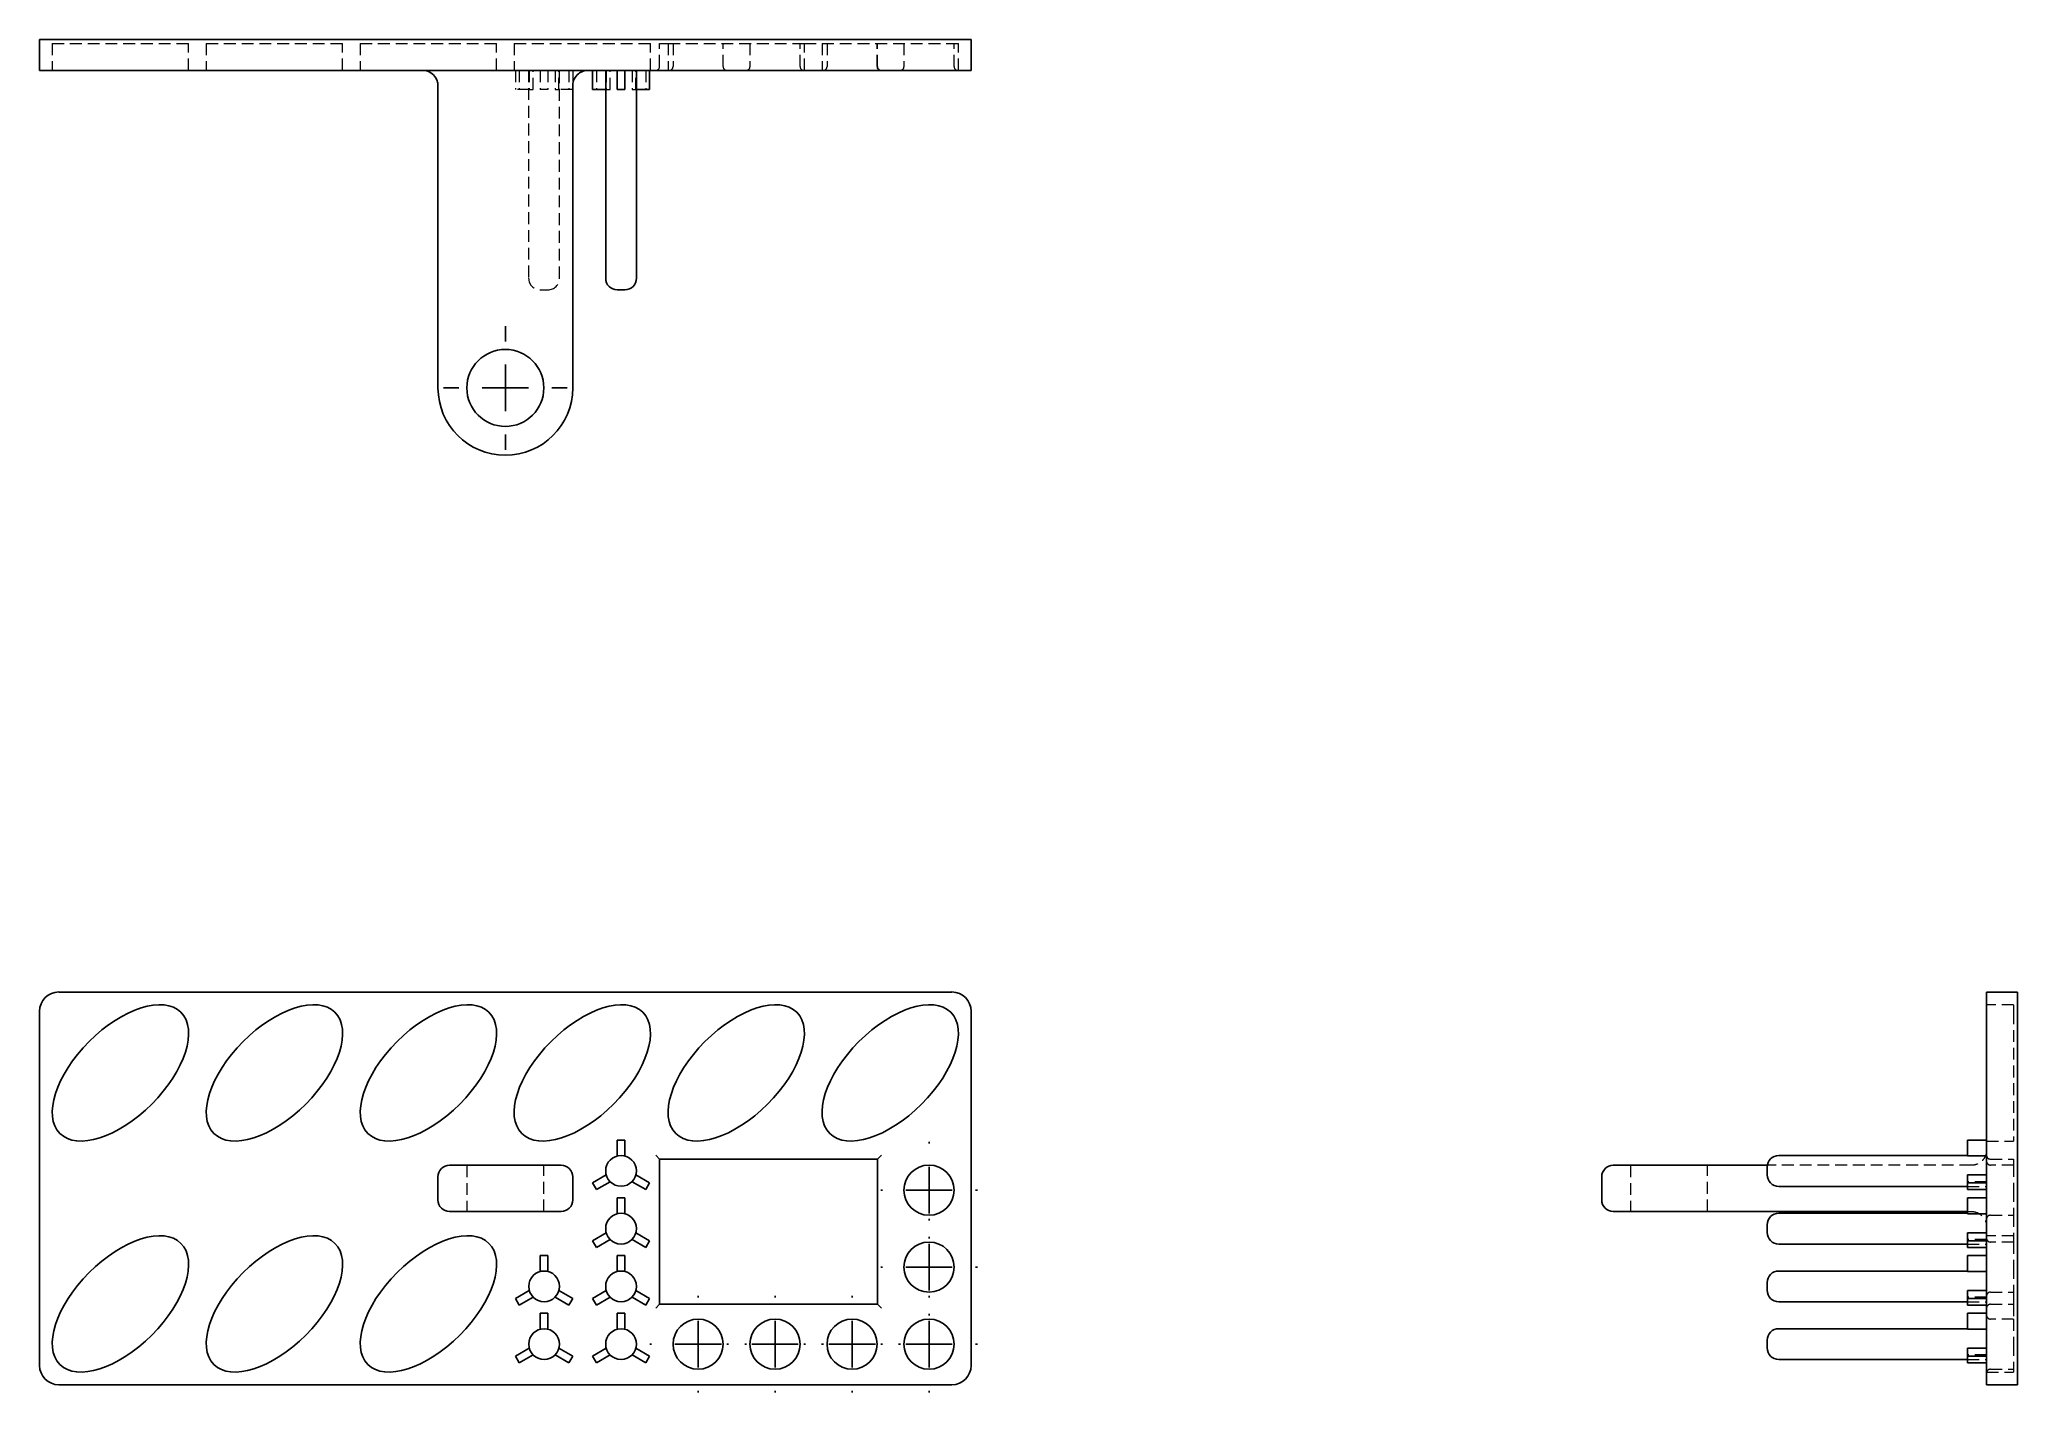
# Model space of a CAD drawing. Header units: millimetres. Extents: x 33 to 245, y 35 to 180.
import ezdxf

# ---------------------------------------------------------------- set-up
doc = ezdxf.new("R2010")
doc.units = ezdxf.units.MM
doc.linetypes.add('HIDDEN', pattern=[1.905, 1.27, -0.635])
doc.layers.add('10', color=7, linetype='Continuous')

# ---------------------------------------------------------------- blocks, each defined once
blk = doc.blocks.new('SW_CENTERMARKSYMBOL_0')
at = {"layer": '10', "color": 0}
for p, q in [((0, 5), (0, 5.19)), ((0, 0), (0, 2.5)), ((-5, 0), (-5.19, 0)), ((0, 0), (-2.5, 0)), ((0, 0), (0, -2.5)), ((0, 0), (2.5, 0)), ((5, 0), (5.19, 0)), ((0, -5), (0, -5.19))]:
    blk.add_line(p, q, dxfattribs=at)
blk = doc.blocks.new('SW_CENTERMARKSYMBOL_1')
at = {"layer": '10', "color": 0}
for p, q in [((0, 5), (0, 5.19)), ((0, 0), (0, 2.5)), ((-5, 0), (-5.19, 0)), ((0, 0), (-2.5, 0)), ((0, 0), (0, -2.5)), ((0, 0), (2.5, 0)), ((5, 0), (5.19, 0)), ((0, -5), (0, -5.19))]:
    blk.add_line(p, q, dxfattribs=at)
blk = doc.blocks.new('SW_CENTERMARKSYMBOL_2')
at = {"layer": '10', "color": 0}
for p, q in [((0, 5), (0, 5.19)), ((0, 0), (0, 2.5)), ((-5, 0), (-5.19, 0)), ((0, 0), (-2.5, 0)), ((0, 0), (0, -2.5)), ((0, 0), (2.5, 0)), ((5, 0), (5.19, 0)), ((0, -5), (0, -5.19))]:
    blk.add_line(p, q, dxfattribs=at)
blk = doc.blocks.new('SW_CENTERMARKSYMBOL_3')
at = {"layer": '10', "color": 0}
for p, q in [((0, 5), (0, 5.19)), ((0, 0), (0, 2.5)), ((-5, 0), (-5.19, 0)), ((0, 0), (-2.5, 0)), ((0, 0), (0, -2.5)), ((0, 0), (2.5, 0)), ((5, 0), (5.19, 0)), ((0, -5), (0, -5.19))]:
    blk.add_line(p, q, dxfattribs=at)
blk = doc.blocks.new('SW_CENTERMARKSYMBOL_4')
at = {"layer": '10', "color": 0}
for p, q in [((0, 5), (0, 5.19)), ((0, 0), (0, 2.5)), ((-5, 0), (-5.19, 0)), ((0, 0), (-2.5, 0)), ((0, 0), (0, -2.5)), ((0, 0), (2.5, 0)), ((5, 0), (5.19, 0)), ((0, -5), (0, -5.19))]:
    blk.add_line(p, q, dxfattribs=at)
blk = doc.blocks.new('SW_CENTERMARKSYMBOL_5')
at = {"layer": '10', "color": 0}
for p, q in [((0, 5), (0, 5.19)), ((0, 0), (0, 2.5)), ((-5, 0), (-5.19, 0)), ((0, 0), (-2.5, 0)), ((0, 0), (0, -2.5)), ((0, 0), (2.5, 0)), ((5, 0), (5.19, 0)), ((0, -5), (0, -5.19))]:
    blk.add_line(p, q, dxfattribs=at)
blk = doc.blocks.new('SW_CENTERMARKSYMBOL_6')
at = {"layer": '10', "color": 0}
for p, q in [((0, 5), (0, 6.63)), ((0, 0), (0, 2.5)), ((-5, 0), (-6.63, 0)), ((0, 0), (-2.5, 0)), ((0, 0), (0, -2.5)), ((0, 0), (2.5, 0)), ((5, 0), (6.63, 0)), ((0, -5), (0, -6.63))]:
    blk.add_line(p, q, dxfattribs=at)

msp = doc.modelspace()

# ---------------------------------------------------------------- linework, layer by layer
at = {"color": 7, "linetype": 'Continuous', "lineweight": 25}
for p, q in [((33, 180.31), (33, 177.01)), ((35.07, 180.31), (33, 180.31)), ((35.07, 180.31), (130.93, 180.31)), ((133, 180.31), (130.93, 180.31)), ((133, 177.01), (133, 180.31)), ((33, 177.01), (35.07, 177.01)), ((130.93, 177.01), (35.07, 177.01)), ((92.35, 177.01), (92.35, 174.94)), ((93.77, 177.01), (93.77, 154.69)), ((95.01, 177.01), (95.01, 174.94)), ((95.84, 177.01), (95.84, 174.94)), ((97.07, 154.69), (97.07, 177.01)), ((98.49, 177.01), (98.49, 174.94)), ((130.93, 177.01), (133, 177.01)), ((75.77, 175.36), (75.77, 142.92)), ((90.23, 142.92), (90.23, 175.36)), ((93.77, 174.94), (92.35, 174.94)), ((95.84, 174.94), (95.01, 174.94)), ((98.49, 174.94), (97.07, 174.94)), ((95.01, 153.45), (95.84, 153.45)), ((130.93, 78.07), (35.07, 78.07)), ((242.01, 78.07), (242.01, 76.01)), ((245.31, 78.07), (242.01, 78.07)), ((245.31, 76.01), (245.31, 78.07)), ((33, 76.01), (33, 37.99)), ((133, 76.01), (133, 37.99)), ((242.01, 76.01), (242.01, 37.99)), ((245.31, 76.01), (245.31, 37.99)), ((95.01, 62.18), (95.01, 60.48)), ((95.84, 62.18), (95.01, 62.18)), ((95.84, 60.48), (95.84, 62.18)), ((239.94, 60.48), (239.94, 62.18)), ((242.01, 62.18), (239.94, 62.18)), ((88.99, 59.48), (77.01, 59.48)), ((99.14, 60.55), (99.55, 60.14)), ((99.55, 60.14), (122.95, 60.14)), ((99.55, 44.56), (99.55, 60.14)), ((123.36, 60.55), (122.95, 60.14)), ((122.95, 60.14), (122.95, 44.56)), ((207.92, 59.48), (201.93, 59.48)), ((218.47, 59.48), (207.92, 59.48)), ((239.94, 60.53), (219.69, 60.53)), ((242.01, 60.48), (239.94, 60.48)), ((75.77, 58.24), (75.77, 55.76)), ((90.23, 55.76), (90.23, 58.24)), ((93.83, 58.44), (92.35, 57.58)), ((92.35, 57.58), (92.77, 56.87)), ((92.77, 56.87), (94.24, 57.72)), ((96.6, 57.72), (98.08, 56.87)), ((98.49, 57.58), (97.01, 58.44)), ((98.08, 56.87), (98.49, 57.58)), ((200.69, 58.24), (200.69, 55.76)), ((218.45, 59.29), (218.45, 58.88)), ((218.45, 58.88), (218.45, 58.46)), ((239.94, 57.58), (239.94, 58.44)), ((239.94, 58.44), (242.01, 58.44)), ((242.01, 57.58), (239.94, 57.58)), ((239.94, 56.87), (239.94, 57.58)), ((95.01, 55.99), (95.01, 54.28)), ((95.84, 55.99), (95.01, 55.99)), ((95.84, 54.28), (95.84, 55.99)), ((219.69, 57.22), (239.94, 57.22)), ((242.01, 56.87), (239.94, 56.87)), ((239.94, 54.28), (239.94, 55.99)), ((242.01, 55.99), (239.94, 55.99)), ((77.01, 54.52), (88.99, 54.52)), ((201.93, 54.52), (207.92, 54.52)), ((207.92, 54.52), (239.94, 54.52)), ((218.45, 53.09), (218.45, 52.68)), ((239.94, 54.33), (219.69, 54.33)), ((242.01, 54.28), (239.94, 54.28)), ((93.83, 52.24), (92.35, 51.38)), ((92.35, 51.38), (92.77, 50.67)), ((92.77, 50.67), (94.24, 51.52)), ((96.6, 51.52), (98.08, 50.67)), ((98.49, 51.38), (97.01, 52.24)), ((98.08, 50.67), (98.49, 51.38)), ((218.45, 52.68), (218.45, 52.27)), ((219.69, 51.03), (239.94, 51.03)), ((239.94, 51.38), (239.94, 52.24)), ((239.94, 52.24), (242.01, 52.24)), ((242.01, 51.38), (239.94, 51.38)), ((239.94, 50.67), (239.94, 51.38)), ((87.57, 49.79), (86.74, 49.79)), ((86.74, 49.79), (86.74, 48.08)), ((87.57, 48.08), (87.57, 49.79)), ((95.84, 49.79), (95.01, 49.79)), ((95.01, 49.79), (95.01, 48.08)), ((95.84, 48.08), (95.84, 49.79)), ((242.01, 50.67), (239.94, 50.67)), ((239.94, 48.08), (239.94, 49.79)), ((242.01, 49.79), (239.94, 49.79)), ((218.45, 46.89), (218.45, 46.48)), ((239.94, 48.13), (219.69, 48.13)), ((242.01, 48.08), (239.94, 48.08)), ((85.56, 46.04), (84.09, 45.19)), ((84.09, 45.19), (84.5, 44.47)), ((84.5, 44.47), (85.98, 45.32)), ((88.34, 45.32), (89.81, 44.47)), ((90.23, 45.19), (88.75, 46.04)), ((89.81, 44.47), (90.23, 45.19)), ((93.83, 46.04), (92.35, 45.19)), ((92.35, 45.19), (92.77, 44.47)), ((92.77, 44.47), (94.24, 45.32)), ((96.6, 45.32), (98.08, 44.47)), ((98.49, 45.19), (97.01, 46.04)), ((98.08, 44.47), (98.49, 45.19)), ((218.45, 46.48), (218.45, 46.07)), ((219.69, 44.83), (239.94, 44.83)), ((239.94, 45.19), (239.94, 46.04)), ((239.94, 46.04), (242.01, 46.04)), ((242.01, 45.19), (239.94, 45.19)), ((239.94, 44.47), (239.94, 45.19)), ((86.74, 43.59), (86.74, 41.88)), ((87.57, 43.59), (86.74, 43.59)), ((87.57, 41.88), (87.57, 43.59)), ((95.01, 43.59), (95.01, 41.88)), ((95.84, 43.59), (95.01, 43.59)), ((95.84, 41.88), (95.84, 43.59)), ((99.14, 44.15), (99.55, 44.56)), ((122.95, 44.56), (99.55, 44.56)), ((122.95, 44.56), (123.36, 44.15)), ((242.01, 44.47), (239.94, 44.47)), ((239.94, 41.88), (239.94, 43.59)), ((242.01, 43.59), (239.94, 43.59)), ((218.45, 40.7), (218.45, 40.28)), ((239.94, 41.94), (219.69, 41.94)), ((242.01, 41.88), (239.94, 41.88)), ((85.56, 39.84), (84.09, 38.99)), ((84.09, 38.99), (84.5, 38.27)), ((84.5, 38.27), (85.98, 39.12)), ((88.34, 39.12), (89.81, 38.27)), ((90.23, 38.99), (88.75, 39.84)), ((89.81, 38.27), (90.23, 38.99)), ((93.83, 39.84), (92.35, 38.99)), ((92.35, 38.99), (92.77, 38.27)), ((92.77, 38.27), (94.24, 39.12)), ((96.6, 39.12), (98.08, 38.27)), ((98.49, 38.99), (97.01, 39.84)), ((98.08, 38.27), (98.49, 38.99)), ((218.45, 40.28), (218.45, 39.87)), ((219.69, 38.63), (239.94, 38.63)), ((239.94, 38.99), (239.94, 39.84)), ((239.94, 39.84), (242.01, 39.84)), ((242.01, 38.99), (239.94, 38.99)), ((239.94, 38.27), (239.94, 38.99)), ((242.01, 38.27), (239.94, 38.27)), ((242.01, 37.99), (242.01, 35.93)), ((245.31, 35.93), (245.31, 37.99)), ((35.07, 35.93), (130.93, 35.93)), ((242.01, 35.93), (245.31, 35.93))]:
    msp.add_line(p, q, dxfattribs=at)
at = {"color": 7, "linetype": 'HIDDEN', "lineweight": 18}
for p, q in [((34.36, 179.9), (48.18, 179.9)), ((34.36, 179.9), (34.36, 177.01)), ((48.18, 179.9), (49, 179.9)), ((49, 177.01), (49, 179.9)), ((50.89, 179.9), (64.71, 179.9)), ((50.89, 179.9), (50.89, 177.01)), ((64.71, 179.9), (65.52, 179.9)), ((65.52, 177.01), (65.52, 179.9)), ((67.42, 179.9), (81.24, 179.9)), ((67.42, 179.9), (67.42, 177.01)), ((81.24, 179.9), (82.05, 179.9)), ((82.05, 177.01), (82.05, 179.9)), ((83.95, 179.9), (97.77, 179.9)), ((83.95, 179.9), (83.95, 177.01)), ((97.77, 179.9), (98.58, 179.9)), ((98.58, 177.01), (98.58, 179.9)), ((99.55, 177.42), (99.55, 179.9)), ((99.55, 179.9), (100.48, 179.9)), ((100.48, 179.9), (114.29, 179.9)), ((100.48, 179.9), (100.48, 177.01)), ((101, 179.9), (101, 177.42)), ((106.37, 177.42), (106.37, 179.9)), ((109.26, 179.9), (109.26, 177.42)), ((114.29, 179.9), (115.11, 179.9)), ((114.64, 177.42), (114.64, 179.9)), ((115.11, 179.9), (117, 179.9)), ((115.11, 177.01), (115.11, 179.9)), ((117, 179.9), (130.82, 179.9)), ((117, 179.9), (117, 177.01)), ((117.53, 179.9), (117.53, 177.42)), ((122.9, 177.42), (122.9, 179.9)), ((122.95, 177.42), (122.95, 179.9)), ((125.79, 179.9), (125.79, 177.42)), ((130.82, 179.9), (131.64, 179.9)), ((131.17, 177.42), (131.17, 179.9)), ((131.64, 177.01), (131.64, 179.9)), ((84.09, 177.01), (84.09, 174.94)), ((84.5, 177.01), (84.5, 174.94)), ((85.5, 177.01), (85.5, 154.69)), ((85.56, 177.01), (85.56, 174.94)), ((85.98, 174.94), (85.98, 177.01)), ((86.74, 177.01), (86.74, 174.94)), ((87.57, 177.01), (87.57, 174.94)), ((88.34, 177.01), (88.34, 174.94)), ((88.75, 174.94), (88.75, 177.01)), ((88.81, 154.69), (88.81, 177.01)), ((89.81, 177.01), (89.81, 174.94)), ((90.23, 177.01), (90.23, 174.94)), ((92.77, 177.01), (92.77, 174.94)), ((93.83, 177.01), (93.83, 174.94)), ((94.24, 174.94), (94.24, 177.01)), ((96.6, 177.01), (96.6, 174.94)), ((97.01, 174.94), (97.01, 177.01)), ((98.08, 177.01), (98.08, 174.94)), ((85.56, 174.94), (84.09, 174.94)), ((85.56, 174.94), (85.98, 174.94)), ((87.57, 174.94), (86.74, 174.94)), ((88.34, 174.94), (88.75, 174.94)), ((90.23, 174.94), (88.75, 174.94)), ((93.83, 174.94), (93.77, 174.94)), ((93.83, 174.94), (94.24, 174.94)), ((96.6, 174.94), (97.01, 174.94)), ((97.07, 174.94), (97.01, 174.94)), ((86.74, 153.45), (87.57, 153.45)), ((244.9, 76.71), (242.01, 76.71)), ((244.9, 76.71), (244.9, 75.9)), ((244.9, 75.9), (244.9, 62.08)), ((242.01, 62.08), (244.9, 62.08)), ((78.87, 59.48), (78.87, 54.52)), ((87.13, 54.52), (87.13, 59.48)), ((203.79, 59.48), (203.79, 54.52)), ((212.05, 54.52), (212.05, 59.48)), ((240.36, 59.48), (218.47, 59.48)), ((242.42, 60.14), (244.9, 60.14)), ((244.9, 59.5), (242.42, 59.5)), ((244.9, 60.14), (244.9, 59.5)), ((244.9, 59.5), (244.9, 56.81)), ((242.01, 57.72), (239.94, 57.72)), ((239.94, 57.22), (242.01, 57.22)), ((244.9, 56.81), (244.9, 54.13)), ((239.94, 54.52), (240.36, 54.52)), ((242.42, 54.13), (244.9, 54.13)), ((244.9, 54.13), (244.9, 51.23)), ((242.01, 51.52), (239.94, 51.52)), ((239.94, 51.03), (242.01, 51.03)), ((244.9, 51.92), (242.01, 51.92)), ((244.9, 51.23), (242.42, 51.23)), ((244.9, 51.23), (244.9, 48.55)), ((244.9, 48.55), (244.9, 45.86)), ((242.01, 45.32), (239.94, 45.32)), ((239.94, 44.83), (242.01, 44.83)), ((242.42, 45.86), (244.9, 45.86)), ((244.9, 45.86), (244.9, 44.56)), ((242.42, 44.56), (244.9, 44.56)), ((244.9, 42.97), (242.42, 42.97)), ((244.9, 44.56), (244.9, 42.97)), ((244.9, 42.97), (244.9, 40.28)), ((242.01, 39.12), (239.94, 39.12)), ((239.94, 38.63), (242.01, 38.63)), ((244.9, 40.28), (244.9, 37.6)), ((242.01, 37.29), (244.9, 37.29)), ((242.42, 37.6), (244.9, 37.6)), ((244.9, 37.6), (244.9, 37.29))]:
    msp.add_line(p, q, dxfattribs=at)
at = {"color": 7, "linetype": 'Continuous', "lineweight": 25}
for centre, radius in [((83, 142.92), 4.13), ((95.42, 58.88), 1.65), ((128.48, 56.81), 2.69), ((95.42, 52.68), 1.65), ((128.48, 48.55), 2.69), ((87.16, 46.48), 1.65), ((95.42, 46.48), 1.65), ((103.69, 40.28), 2.69), ((111.95, 40.28), 2.69), ((120.22, 40.28), 2.69), ((128.48, 40.28), 2.69), ((87.16, 40.28), 1.65), ((95.42, 40.28), 1.65)]:
    msp.add_circle(centre, radius, dxfattribs=at)
at = {"color": 7, "linetype": 'HIDDEN', "lineweight": 18}
for centre, radius, start, end in [((99.14, 177.42), 0.413, 270, 0), ((100.59, 177.42), 0.413, 270, 0), ((106.79, 177.42), 0.413, 180, 270), ((108.85, 177.42), 0.413, 270, 0), ((115.05, 177.42), 0.413, 180, 270), ((117.12, 177.42), 0.413, 270, 0), ((123.31, 177.42), 0.413, 180, 270), ((123.36, 177.42), 0.413, 180, 270), ((125.38, 177.42), 0.413, 270, 0), ((131.58, 177.42), 0.413, 180, 270), ((86.74, 154.69), 1.24, 180, 270), ((87.57, 154.69), 1.24, 270, 0), ((242.42, 60.55), 0.413, 180, 270), ((242.42, 59.91), 0.413, 180, 270), ((242.42, 53.71), 0.413, 90, 180), ((242.42, 51.65), 0.413, 180, 270), ((242.42, 45.45), 0.413, 90, 180), ((242.42, 44.15), 0.413, 90, 180), ((242.42, 43.38), 0.413, 180, 270), ((242.42, 37.18), 0.413, 90, 180)]:
    msp.add_arc(centre, radius, start, end, dxfattribs=at)
at = {"color": 7, "linetype": 'Continuous', "lineweight": 25}
for centre, radius, start, end in [((95.01, 154.69), 1.24, 180, 270), ((95.84, 154.69), 1.24, 270, 0), ((83, 142.92), 7.23, 180, 0), ((35.07, 76.01), 2.07, 90, 180), ((130.93, 76.01), 2.07, 0, 90), ((77.01, 58.24), 1.24, 90, 180), ((88.99, 58.24), 1.24, 0, 90), ((201.93, 58.24), 1.24, 90, 180), ((219.69, 59.29), 1.24, 90, 180), ((219.69, 58.46), 1.24, 180, 270), ((77.01, 55.76), 1.24, 180, 270), ((88.99, 55.76), 1.24, 270, 0), ((201.93, 55.76), 1.24, 180, 270), ((219.69, 53.09), 1.24, 90, 180), ((219.69, 52.27), 1.24, 180, 270), ((219.69, 46.89), 1.24, 90, 180), ((219.69, 46.07), 1.24, 180, 270), ((219.69, 40.7), 1.24, 90, 180), ((219.69, 39.87), 1.24, 180, 270), ((35.07, 37.99), 2.07, 180, 270), ((130.93, 37.99), 2.07, 270, 0)]:
    msp.add_arc(centre, radius, start, end, dxfattribs=at)
for centre in [(41.68, 69.4), (58.21, 69.4), (74.74, 69.4), (91.26, 69.4), (107.79, 69.4), (124.32, 69.4), (41.68, 44.6), (58.21, 44.6), (74.74, 44.6)]:
    msp.add_ellipse(centre, major_axis=(6.5, 6.5), ratio=0.516854, dxfattribs=at)
for points, knots in [([(74.12, 177.01), (74.36, 177.01), (74.86, 176.9), (75.45, 176.42), (75.73, 175.85), (75.77, 175.48), (75.77, 175.36)], [0, 0, 0, 0, 0.448799, 0.897598, 1.346397, 1.570796, 1.570796, 1.570796, 1.570796]), ([(90.23, 175.36), (90.23, 175.39), (90.23, 175.51), (90.27, 175.76), (90.42, 176.2), (90.78, 176.64), (91.33, 176.95), (91.7, 177.01), (91.88, 177.01)], [-1.570796, -1.570796, -1.570796, -1.570796, -1.514696, -1.346397, -1.121997, -0.673198, -0.336599, 0, 0, 0, 0])]:
    msp.add_open_spline(points, degree=3, knots=knots, dxfattribs=at)
at = {"color": 7, "linetype": 'HIDDEN', "lineweight": 18}
for points, knots in [([(242.01, 61.13), (242.01, 60.95), (241.95, 60.58), (241.64, 60.03), (241.2, 59.67), (240.76, 59.52), (240.51, 59.48), (240.39, 59.48), (240.36, 59.48)], [-1.570796, -1.570796, -1.570796, -1.570796, -1.234197, -0.897598, -0.448799, -0.224399, -0.0561, 0, 0, 0, 0]), ([(240.36, 54.52), (240.6, 54.52), (240.97, 54.44), (241.5, 54.1), (241.9, 53.61), (242.01, 53.12), (242.01, 52.87)], [0, 0, 0, 0, 0.448799, 0.673198, 1.121997, 1.570796, 1.570796, 1.570796, 1.570796])]:
    msp.add_open_spline(points, degree=3, knots=knots, dxfattribs=at)

# ---------------------------------------------------------------- block references
at = {"layer": '10'}
for name, p in [('SW_CENTERMARKSYMBOL_6', (83, 142.92)), ('SW_CENTERMARKSYMBOL_4', (128.48, 56.81)), ('SW_CENTERMARKSYMBOL_5', (128.48, 48.55)), ('SW_CENTERMARKSYMBOL_0', (103.69, 40.28)), ('SW_CENTERMARKSYMBOL_1', (111.95, 40.28)), ('SW_CENTERMARKSYMBOL_2', (120.22, 40.28)), ('SW_CENTERMARKSYMBOL_3', (128.48, 40.28))]:
    msp.add_blockref(name, p, dxfattribs=at)

doc.saveas('drawing.dxf')
